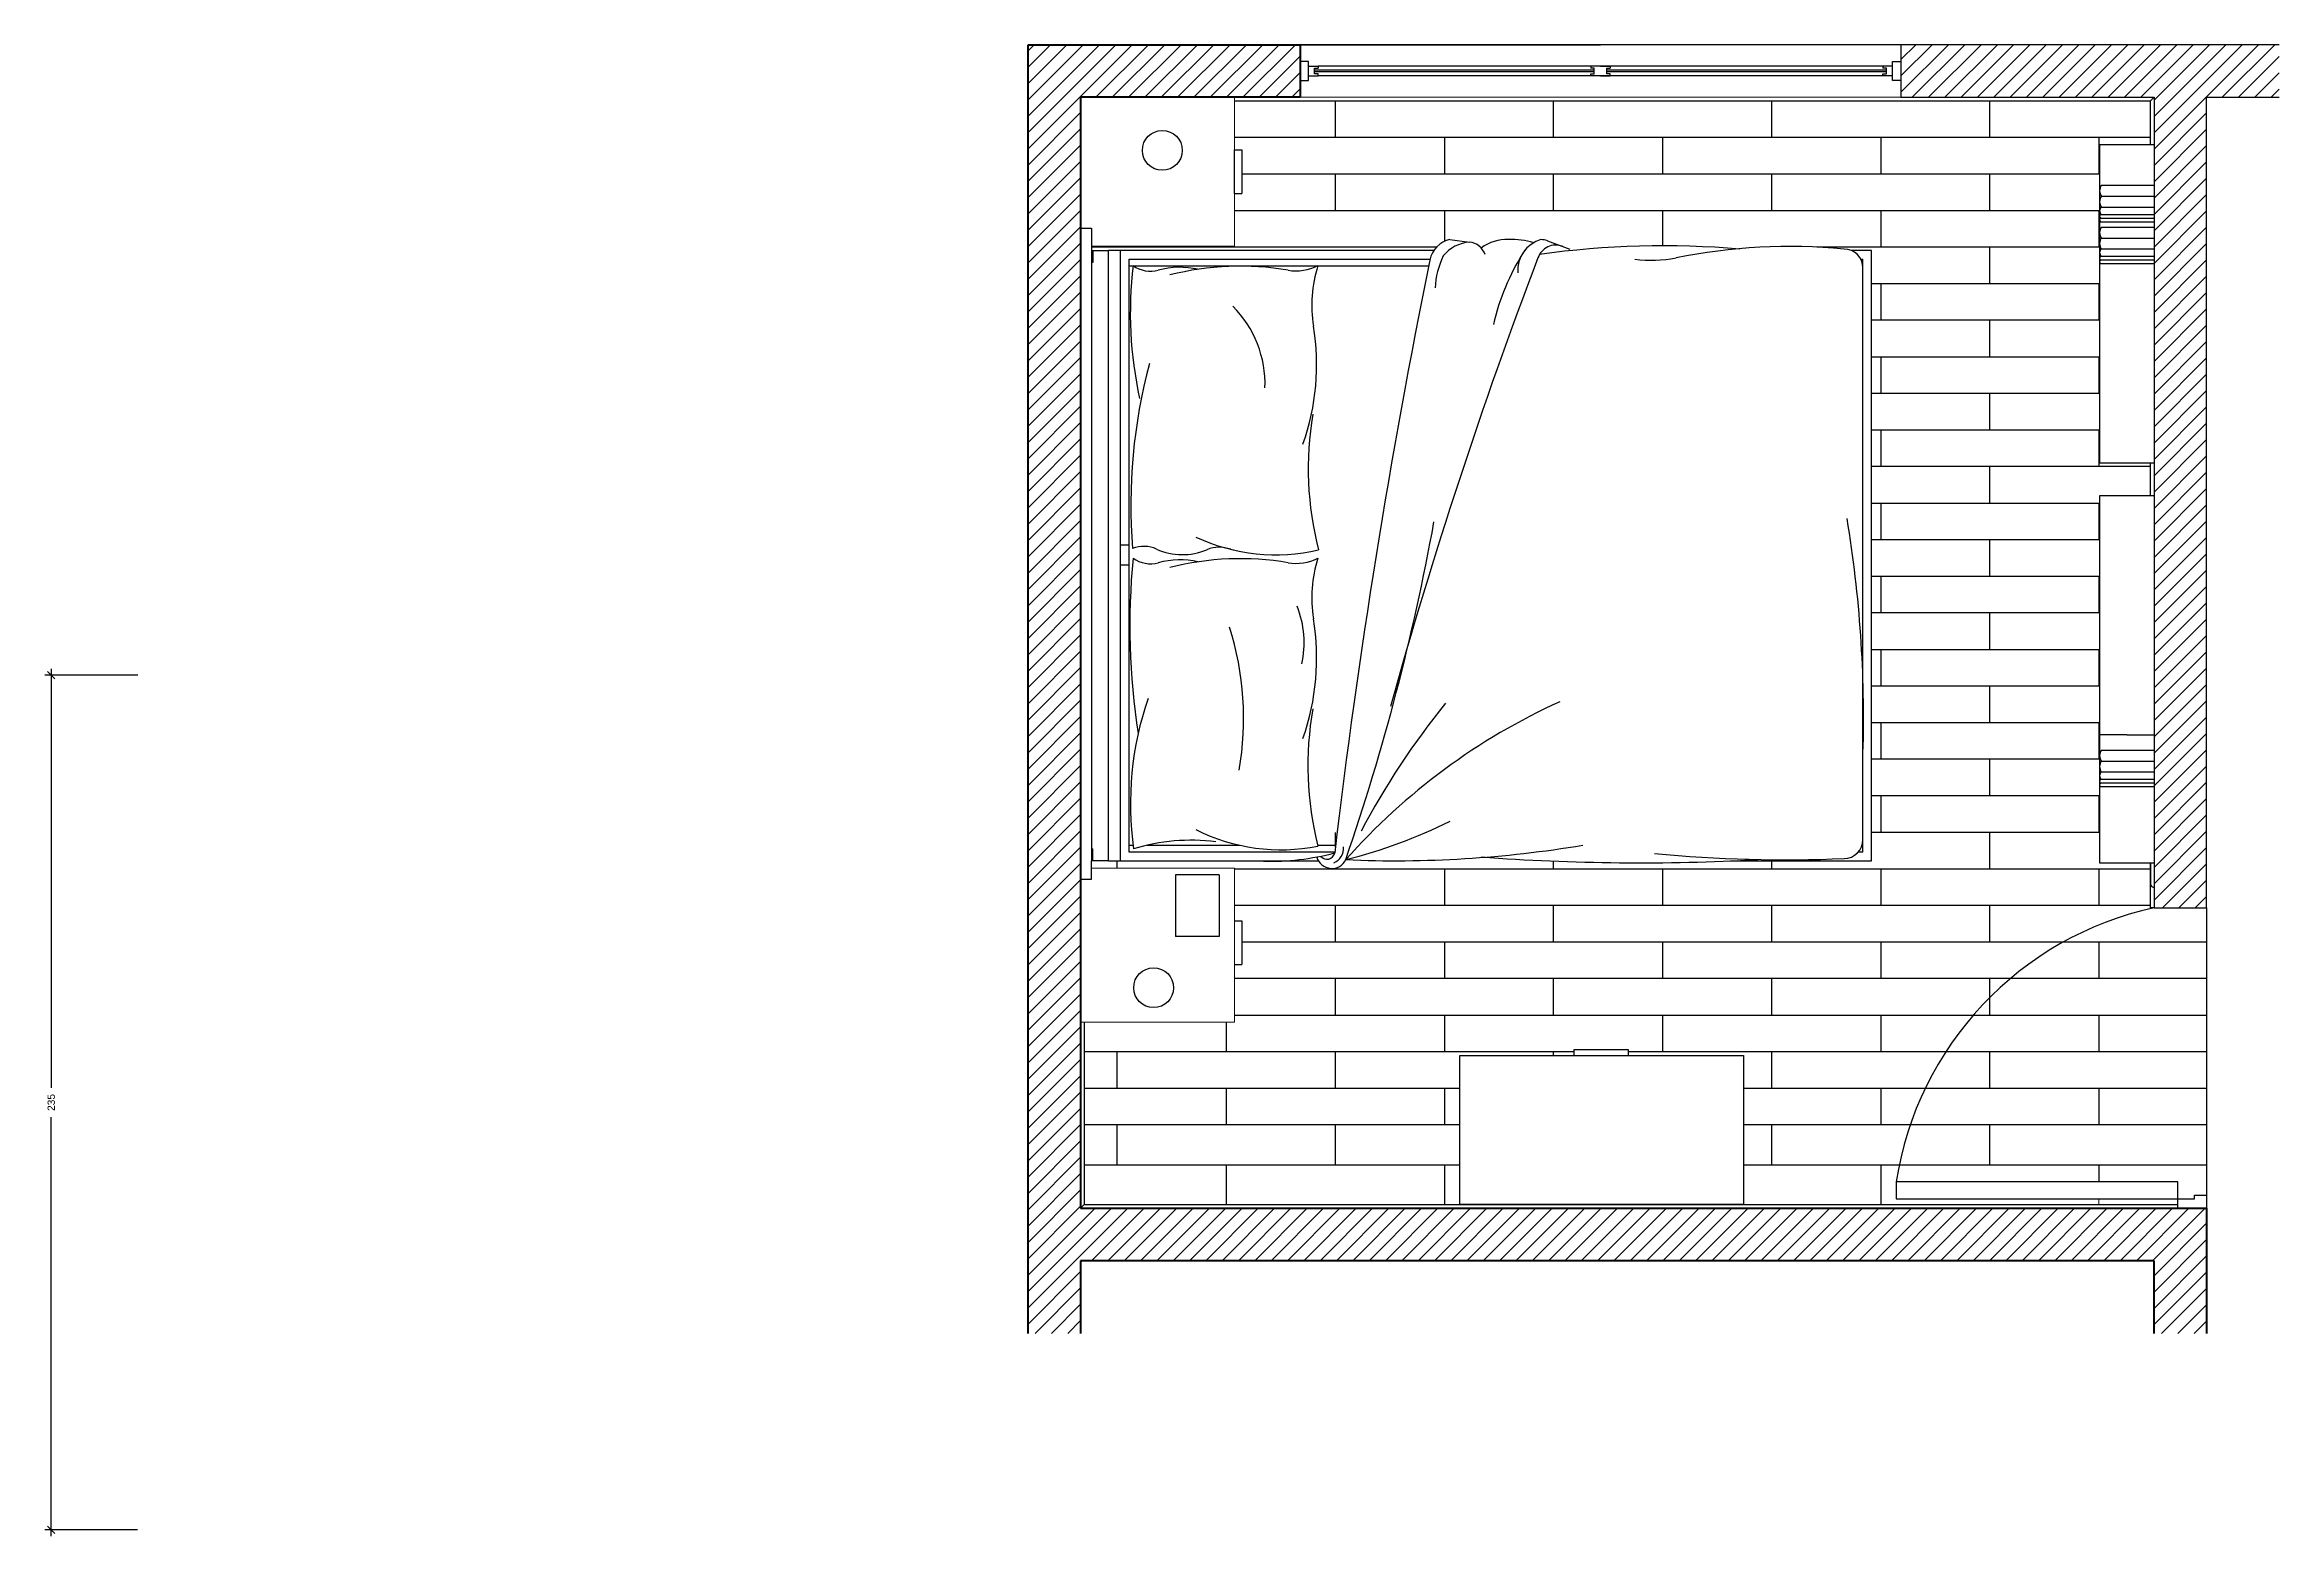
# Model space of a CAD drawing. Header units: millimetres. Extents: x 2770 to 4932, y 1592 to 2546.
# Drawn here: x 3391 to 4005, y 1757 to 2168 of the extents above; entities that cross this region are included whole.
import ezdxf

# ---------------------------------------------------------------- set-up
doc = ezdxf.new("R2010")
doc.units = ezdxf.units.MM
for name, color, linetype, lineweight in [('A-FLOR-PATT', 8, 'Continuous', 18), ('A-FURN', 8, 'Continuous', 18), ('AA - pareti sezionate', 7, 'Continuous', 50), ('AA - struttura finestre', 6, 'Continuous', 25), ('AA- arredo', 8, 'Continuous', 18), ('ARREDO SOTTILE', 4, 'Continuous', 25), ('ARREDO STRUTTURE', 3, 'Continuous', 25), ('elementi non sezionati', 8, 'Continuous', 18), ('MURI', 7, 'Continuous', 25), ('PARQUET', 8, 'Continuous', 25), ('PORTE E FINESTRE', 6, 'Continuous', 25), ('PRESE', 2, 'Continuous', 25), ('QUOTE', 1, 'Continuous', 25)]:
    doc.layers.add(name, color=color, linetype=linetype, lineweight=lineweight)
doc.styles.add('ARIAL', font='Arial.ttf')
doc.dimstyles.new('TICK_36', dxfattribs={"dimtxt": 2, "dimasz": 2, "dimexe": 1.8, "dimexo": 1.2, "dimgap": 1.8, "dimtad": 0, "dimdec": 0, "dimzin": 0, "dimdsep": 46, "dimtxsty": 'ARIAL', "dimblk": 'OBLIQUE', "dimcen": 1.8, "dimdle": 1.8, "dimclrd": 256, "dimclre": 253, "dimclrt": 256, "dimadec": 0, "dimazin": 0, "dimtfac": 1, "dimtdec": 0, "dimtmove": 1, "dimatfit": 3, "dimldrblk": 'OPEN90', "dimfxl": 1, "dimtfill": 1, "dimtolj": 1, "dimtzin": 0, "dimarcsym": 0})

# ---------------------------------------------------------------- blocks, each defined once
blk = doc.blocks.new('_Oblique')
at = {"color": 0, "linetype": 'ByBlock', "lineweight": -2}
blk.add_line((-0.5, -0.5), (0.5, 0.5), dxfattribs=at)
blk = doc.blocks.new('*D11')
at = {"layer": 'AA - struttura finestre', "color": 253, "lineweight": -2, "transparency": 16777216}
for p, q in [((3416.26, 1994.11), (3390.61, 1994.11)), ((3416.15, 1759.09), (3390.61, 1759.09))]:
    blk.add_line(p, q, dxfattribs=at)
at = {"layer": 'AA - struttura finestre', "lineweight": -2, "transparency": 16777216}
for p, q in [((3392.41, 1995.91), (3392.41, 1880.64)), ((3392.41, 1757.29), (3392.41, 1872.56))]:
    blk.add_line(p, q, dxfattribs=at)
at = {"layer": 'AA - struttura finestre', "lineweight": -2, "transparency": 16777216, "xscale": 2, "yscale": 2, "zscale": 2}
for p, rotation in [((3392.41, 1994.11), 90), ((3392.41, 1759.09), 270)]:
    blk.add_blockref('_Oblique', p, dxfattribs=dict(at, rotation=rotation))
at = {"layer": 'AA - struttura finestre', "transparency": 16777216, "insert": (3392.41, 1876.6), "char_height": 2, "attachment_point": 5, "rotation": 90, "style": 'ARIAL', "bg_fill": 3, "box_fill_scale": 1.1, "bg_fill_color": 256, "bg_fill_true_color": 13158600, "bg_fill_transparency": 0}
blk.add_mtext('\\A1;235', dxfattribs=at)
blk = doc.blocks.new('_Open90')
at = {"color": 0, "linetype": 'ByBlock', "lineweight": -2}
for p, q in [((0, 0), (-1, 0)), ((-0.5, 0.5), (0, 0)), ((0, 0), (-0.5, -0.5))]:
    blk.add_line(p, q, dxfattribs=at)

msp = doc.modelspace()

# ---------------------------------------------------------------- linework, layer by layer
at = {"layer": 'A-FLOR-PATT'}
for p, q in [((3715.5982, 2112.0782), (3715.5982, 2111.8419)), ((3745.5982, 1940.7784), (3745.5982, 1941.093)), ((3955.5982, 1850.1105), (3955.5982, 1848.5332))]:
    msp.add_line(p, q, dxfattribs=at)
at = {"layer": 'A-FURN', "ltscale": 0.8}
msp.add_line((3735.936, 2153.0782), (3901.0973, 2153.0782), dxfattribs=at)
at = {"layer": 'A-FURN'}
msp.add_line((3735.936, 2153.0782), (3818.5167, 2153.0782), dxfattribs=at)
at = {"layer": 'AA - pareti sezionate'}
for p, q in [((3661.0831, 1833.0798), (3661.0831, 2167.5298)), ((3661.0831, 2167.5298), (3735.936, 2167.5298)), ((3735.936, 2167.5298), (3735.936, 2153.0782)), ((3675.5347, 2153.0782), (3675.5347, 1847.5298)), ((3735.936, 2153.0782), (3675.5347, 2153.0782)), ((3675.5347, 1847.5298), (3985.2078, 1847.5298)), ((3985.2078, 1847.5298), (3985.2078, 1833.0798)), ((3661.0831, 1813.0798), (3661.0831, 1833.0798)), ((3970.7578, 1833.0798), (3675.5347, 1833.0798)), ((3675.5347, 1833.0798), (3675.5347, 1813.0798)), ((3970.7578, 1813.0798), (3970.7578, 1833.0798)), ((3985.2078, 1833.0798), (3985.2078, 1813.0798))]:
    msp.add_line(p, q, dxfattribs=at)
at = {"layer": 'AA- arredo'}
for p, q in [((3675.5347, 2112.0782), (3675.5347, 2153.0782)), ((3675.5347, 2153.0782), (3717.8573, 2153.0782)), ((3717.8573, 2153.0782), (3717.8573, 2152.0782)), ((3675.5347, 1898.7096), (3675.5347, 1898.7096)), ((3676.5347, 1848.5298), (3675.5347, 1847.5298))]:
    msp.add_line(p, q, dxfattribs=at)
at = {"layer": 'ARREDO SOTTILE'}
for p, q in [((3818.5167, 2161.6588), (3740.8546, 2161.6588)), ((3818.5167, 2158.9492), (3740.8546, 2158.9492)), ((3896.1787, 2161.6588), (3818.5167, 2161.6588)), ((3896.1787, 2158.9492), (3818.5167, 2158.9492)), ((3956.2974, 2128.8527), (3970.7605, 2128.8527)), ((3956.0073, 2120.8527), (3970.7605, 2120.8527)), ((3956.2974, 2125.8527), (3970.7605, 2125.8527)), ((3956.2974, 2122.8527), (3970.7605, 2122.8527)), ((3675.5347, 2112.0782), (3675.5347, 2117.0782)), ((3675.5347, 2117.0782), (3678.5347, 2117.0782)), ((3678.5347, 2117.0782), (3678.5347, 2112.0782)), ((3956.0073, 2119.8527), (3970.7605, 2119.8527)), ((3956.0073, 2118.8527), (3970.7605, 2118.8527)), ((3956.2974, 2117.3527), (3970.7605, 2117.3527)), ((3956.2974, 2114.3527), (3970.7605, 2114.3527)), ((3675.5347, 1943.0587), (3675.5347, 2112.0782)), ((3678.5347, 2112.0782), (3678.5347, 1943.0587)), ((3777.115, 2113.9488), (3782.526, 2113.2422)), ((3803.9333, 2113.5998), (3810.1181, 2111.3186)), ((3956.0073, 2109.3527), (3970.7605, 2109.3527)), ((3956.0073, 2108.3527), (3970.7605, 2108.3527)), ((3956.2974, 2111.3527), (3970.7605, 2111.3527)), ((3956.0073, 2107.3527), (3970.7605, 2107.3527)), ((3956.2974, 1973.5014), (3970.7605, 1973.5014)), ((3956.2974, 1970.5014), (3970.7605, 1970.5014)), ((3956.2974, 1967.5014), (3970.7605, 1967.5014)), ((3956.0073, 1965.5014), (3970.7605, 1965.5014)), ((3956.0073, 1964.5014), (3970.7605, 1964.5014)), ((3956.0073, 1963.5014), (3970.7605, 1963.5014)), ((3745.5982, 1946.859), (3745.5982, 1950.8965)), ((3675.5347, 1943.0587), (3675.5347, 1938.0587)), ((3678.5347, 1938.0587), (3678.5347, 1943.0587)), ((3740.7202, 1947.351), (3745.6567, 1947.351)), ((3675.5347, 1938.0587), (3678.5347, 1938.0587)), ((3713.6543, 1939.1755), (3701.6543, 1939.1755)), ((3701.6543, 1939.1755), (3701.6543, 1922.2097)), ((3713.6543, 1939.1755), (3713.6543, 1922.2097)), ((3713.6543, 1922.2097), (3701.6543, 1922.2097))]:
    msp.add_line(p, q, dxfattribs=at)
for centre in [(3697.9962, 2138.4585), (3695.6034, 1908.1607)]:
    msp.add_circle(centre, 5.4772, dxfattribs=at)
for centre, radius, start, end in [((3958.1979, 2127.3527), 2.4211, 141.7162649, 218.2837351), ((3956.4202, 2120.3527), 0.6485, 129.5527426, 230.4472574), ((3956.9902, 2121.8527), 1.2165, 124.713959, 235.286041), ((3958.1852, 2124.3527), 2.4112, 141.5303736, 218.4696264), ((3956.4202, 2119.3527), 0.6485, 129.5527426, 230.4472574), ((3958.1852, 2112.8527), 2.4112, 141.5303736, 218.4696264), ((3958.1979, 2115.8527), 2.4211, 141.7162649, 218.2837351), ((5706.0576, 1713.9341), 1974.248, 168.4770315, 173.2720085), ((5134.6464, 1602.0923), 1426.4181, 159.1868332, 164.4079909), ((3778.7399, 2106.8443), 7.288, 102.8826904, 168.3868603), ((3797.3916, 2099.111), 24.4371, 155.0338558, 176.4640049), ((3783.3873, 2102.7312), 10.5463, 94.6848984, 140.5984053), ((3781.8556, 2108.0375), 5.2477, 20.2051838, 82.6612568), ((3792.582, 2102.718), 11.2232, 86.6016899, 127.7301964), ((3853.0702, 2075.6049), 65.7507, 148.0112298, 166.8651265), ((3793.9794, 2091.2453), 22.6879, 74.2383968, 91.8494117), ((3804.5538, 2105.4202), 8.8395, 105.9019763, 183.8397586), ((3801.28, 2108.0752), 4.6247, 140.1214562, 149.2976024), ((3806.2228, 2107.2068), 5.2057, 69.7541012, 160.6724164), ((3835.9033, 1862.8887), 249.3133, 85.1752823, 97.8764669), ((3802.1318, 2108.7157), 5.2057, 69.7541012, 90), ((3832.4614, 2142.9424), 34.7164, 262.4746659, 281.3425349), ((3870.6207, 1952.709), 159.3064, 84.6389629, 101.3425349), ((3885.5049, 2106.1129), 5.2057, 360, 90), ((3956.4202, 2108.8527), 0.6485, 129.5527426, 230.4472574), ((3956.4202, 2107.8527), 0.6485, 129.5527426, 230.4472574), ((3956.9902, 2110.3527), 1.2165, 124.713959, 235.286041), ((3798.4205, 2093.7131), 109.2249, 173.1413639, 192.4247502), ((3694.7443, 2113.4103), 8.185, 234.3787648, 285.1987658), ((3702.8263, 2083.6613), 22.6422, 77.3119579, 105.1987658), ((3719.4566, 2027.9806), 78.6388, 80.3711225, 104.2599508), ((3734.8113, 2118.4856), 13.1595, 260.3711225, 296.9649371), ((3774.8258, 2095.93), 35.7273, 162.3597601, 189.39259), ((3696.0651, 2074.2548), 30.1764, 357.8294753, 45.0098308), ((3675.5494, 2079.5081), 64.8982, 340.3559327, 9.39259), ((3838.1688, 2041.0876), 148.8352, 164.8924754, 184.6819709), ((3826.8732, 2050.9557), 88.757, 170.3265759, 194.5973118), ((3152.2754, 2148.7086), 630.5493, 340.9968676, 349.7279623), ((3558.7008, 1982.4603), 332.1548, 358.3066005, 9.4831521), ((3692.9512, 2021.1013), 8.4361, 65.7877323, 111.7123786), ((3703.5151, 2044.5936), 17.3221, 245.7877323, 292.8808293), ((3729.231, 2079.5387), 52.2892, 245.1179531, 282.986189), ((3713.671, 2020.5289), 8.7979, 69.0160856, 112.8808293), ((3878.5621, 2007.5092), 189.5189, 174.3094608, 188.9413513), ((3694.7443, 2032.9545), 8.185, 234.3787648, 285.1987658), ((3702.8263, 2003.2055), 22.6422, 77.3119579, 105.1987658), ((3719.4566, 1947.5248), 78.6388, 80.3711225, 104.2599508), ((3734.8113, 2038.0298), 13.1595, 260.3711225, 296.9649371), ((3774.8258, 2015.4742), 35.7273, 162.3597601, 189.39259), ((3710.7114, 2003.0626), 26.3111, 347.1480319, 22.3825063), ((3635.4606, 1982.1501), 84.8837, 350.4320326, 17.2701993), ((3673.5301, 1998.887), 66.9175, 340.6572032, 9.2500666), ((3778.2776, 1958.7727), 89.0439, 161.0292396, 188.0146302), ((3879.7102, 1827.078), 175.3707, 114.3832693, 138.4532497), ((3946.4037, 1848.5338), 219.2716, 141.0375928, 152.0856299), ((3829.1217, 1969.3094), 91.0879, 170.1438264, 194.1008516), ((3958.1979, 1972.0014), 2.4211, 141.7162649, 218.2837351), ((3956.9902, 1966.5014), 1.2165, 124.713959, 235.286041), ((3958.1852, 1969.0014), 2.4112, 141.5303736, 218.4696264), ((3956.4202, 1965.0014), 0.6485, 129.5527426, 230.4472574), ((3956.4202, 1964.0014), 0.6485, 129.5527426, 230.4472574), ((3705.7429, 1895.8318), 52.8909, 82.4610812, 107.1990747), ((3730.5898, 1998.1572), 52.0465, 243.3318705, 281.2891231), ((3712.9843, 2083.6977), 144.7239, 284.1893852, 296.3095844), ((3885.5049, 1948.9011), 5.2057, 270, 360), ((3727.3257, 2015.0274), 72.1019, 268.7802438, 284.5218333), ((3744.589, 1945.2825), 4.3093, 196.3004786, 333.9381806), ((3743.2767, 1945.6765), 2.175, 219.3957755, 348.1255956), ((3743.555, 1946.5347), 4.3067, 292.6051909, 4.4988817), ((3762.1041, 2255.1467), 312.0559, 267.4940717, 279.5094069), ((3829.1932, 2522.6278), 580.1106, 265.6972024, 273.2229785), ((3869.4995, 2321.3975), 378.041, 264.5126541, 272.4265022)]:
    msp.add_arc(centre, radius, start, end, dxfattribs=at)
at = {"layer": 'ARREDO STRUTTURE'}
for p, q in [((3816.7963, 2160.5621), (3739.8921, 2160.5621)), ((3816.7963, 2160.0459), (3739.8921, 2160.0459)), ((3897.1412, 2160.5621), (3820.237, 2160.5621)), ((3897.1412, 2160.0459), (3820.237, 2160.0459)), ((3970.7605, 2139.9778), (3955.7605, 2139.9778)), ((3955.7605, 2139.9778), (3955.7605, 2052.5565)), ((3955.7605, 2139.9778), (3955.7605, 2130.3527)), ((3717.8573, 2126.5782), (3717.8573, 2138.5782)), ((3717.8573, 2138.5782), (3719.8271, 2138.5782)), ((3719.8271, 2138.5782), (3719.8271, 2126.5782)), ((3717.8573, 2126.5782), (3719.8271, 2126.5782)), ((3773.4354, 2111.8419), (3678.5347, 2111.8419)), ((3678.5347, 2110.9356), (3683.1654, 2110.9356)), ((3678.8731, 2110.9356), (3678.8731, 2107.5971)), ((3683.1654, 1943.0587), (3683.1654, 2110.9356)), ((3685.0731, 2110.9356), (3683.1654, 2110.9356)), ((3772.7087, 2110.9356), (3685.0731, 2110.9356)), ((3686.5039, 1943.0587), (3686.5039, 2110.9356)), ((3688.8885, 2108.551), (3771.6546, 2108.551)), ((3688.8885, 1945.4433), (3688.8885, 2108.551)), ((3893.0116, 2110.9356), (3887.4647, 2110.9356)), ((3890.1044, 2108.551), (3890.627, 2108.551)), ((3890.627, 1945.4433), (3890.627, 2108.551)), ((3893.0116, 1943.0587), (3893.0116, 2110.9356)), ((3689.9636, 2106.6433), (3688.8885, 2106.6433)), ((3771.2618, 2106.6433), (3690.1397, 2106.6433)), ((3955.7605, 2052.5565), (3970.7605, 2052.5565)), ((3970.7605, 2043.4074), (3955.7605, 2043.4074)), ((3955.7605, 2043.4074), (3955.7605, 1942.5565)), ((3688.8889, 2029.8395), (3686.5039, 2029.8395)), ((3688.8885, 2024.4217), (3686.5039, 2024.4217)), ((3963.2605, 1977.7457), (3955.7605, 1977.7457)), ((3963.2605, 1977.7457), (3970.7605, 1977.7457)), ((3683.1654, 1943.0587), (3678.5347, 1943.0587)), ((3678.8731, 1943.0587), (3678.8731, 1946.3971)), ((3683.1654, 1943.0587), (3740.8979, 1943.0587)), ((3688.8885, 1947.351), (3689.9693, 1947.351)), ((3745.4305, 1945.4433), (3688.8885, 1945.4433)), ((3693.7752, 1947.351), (3719.2952, 1947.351)), ((3854.2525, 1943.0587), (3893.0116, 1943.0587)), ((3890.627, 1945.4433), (3889.3962, 1945.4433)), ((3955.7605, 1942.5565), (3970.7605, 1942.5565)), ((3717.8573, 1926.5322), (3719.8271, 1926.5322)), ((3719.8271, 1926.5322), (3719.8271, 1914.5322)), ((3717.8573, 1914.5322), (3719.8271, 1914.5322)), ((3779.8629, 1848.5317), (3779.8629, 1889.5317)), ((3779.8629, 1889.5317), (3857.8629, 1889.5317)), ((3826.172, 1891.0928), (3811.172, 1891.0928)), ((3811.172, 1891.0928), (3811.172, 1889.5317)), ((3826.172, 1889.5317), (3826.172, 1891.0928)), ((3857.8629, 1889.5317), (3857.8629, 1848.5317)), ((3857.8629, 1848.5317), (3779.8629, 1848.5317))]:
    msp.add_line(p, q, dxfattribs=at)
at = {"layer": 'ARREDO STRUTTURE', "lineweight": 13}
for p, q in [((3717.8573, 2153.0782), (3717.8573, 2112.0782)), ((3717.8573, 2112.0782), (3678.5347, 2112.0782)), ((3675.5347, 1898.7096), (3675.5347, 1938.0587)), ((3678.5347, 1941.0322), (3717.8573, 1941.0322)), ((3717.8573, 1941.0322), (3717.8573, 1898.7096)), ((3717.8573, 1898.7096), (3675.5347, 1898.7096))]:
    msp.add_line(p, q, dxfattribs=at)
at = {"layer": 'elementi non sezionati'}
for p, q in [((3675.5347, 2107.5971), (3675.5347, 2110.9356)), ((3678.8731, 2107.5971), (3678.5347, 2107.5971)), ((3678.8731, 1946.3971), (3678.5347, 1946.3971)), ((3890.4744, 1947.351), (3890.627, 1947.351))]:
    msp.add_line(p, q, dxfattribs=at)
msp.add_arc((3802.1318, 2108.7157), 5.2057, 69.7541012, 90, dxfattribs=at)
at = {"layer": 'MURI', "linetype": 'Continuous', "ltscale": 0.4}
for p, q in [((3661.0831, 2165.8704), (3662.7424, 2167.5298)), ((3661.0831, 2161.3803), (3667.2326, 2167.5298)), ((3661.0831, 2156.8902), (3671.7227, 2167.5298)), ((3661.0831, 2152.4001), (3676.2128, 2167.5298)), ((3661.0831, 2147.9099), (3680.703, 2167.5298)), ((3661.0831, 2143.4198), (3685.1931, 2167.5298)), ((3661.0831, 2138.9297), (3689.6832, 2167.5298)), ((3679.7217, 2153.0782), (3694.1733, 2167.5298)), ((3684.2119, 2153.0782), (3698.6635, 2167.5298)), ((3688.702, 2153.0782), (3703.1536, 2167.5298)), ((3693.1921, 2153.0782), (3707.6437, 2167.5298)), ((3697.6822, 2153.0782), (3712.1339, 2167.5298)), ((3702.1724, 2153.0782), (3716.624, 2167.5298)), ((3706.6625, 2153.0782), (3721.1141, 2167.5298)), ((3711.1526, 2153.0782), (3725.6042, 2167.5298)), ((3715.6428, 2153.0782), (3730.0944, 2167.5298)), ((3720.1329, 2153.0782), (3734.5845, 2167.5298)), ((3724.623, 2153.0782), (3735.936, 2164.3912)), ((3901.0973, 2163.4177), (3905.2094, 2167.5298)), ((3901.0973, 2158.9276), (3909.6995, 2167.5298)), ((3901.0973, 2154.4375), (3914.1896, 2167.5298)), ((3904.2281, 2153.0782), (3918.6797, 2167.5298)), ((3908.7183, 2153.0782), (3923.1699, 2167.5298)), ((3913.2084, 2153.0782), (3927.66, 2167.5298)), ((3917.6985, 2153.0782), (3932.1501, 2167.5298)), ((3922.1886, 2153.0782), (3936.6403, 2167.5298)), ((3926.6788, 2153.0782), (3941.1304, 2167.5298)), ((3931.1689, 2153.0782), (3945.6205, 2167.5298)), ((3935.659, 2153.0782), (3950.1106, 2167.5298)), ((3940.1492, 2153.0782), (3954.6008, 2167.5298)), ((3944.6393, 2153.0782), (3959.0909, 2167.5298)), ((3949.1294, 2153.0782), (3963.581, 2167.5298)), ((3953.6195, 2153.0782), (3968.0712, 2167.5298)), ((3958.1097, 2153.0782), (3972.5613, 2167.5298)), ((3962.5998, 2153.0782), (3977.0514, 2167.5298)), ((3967.0899, 2153.0782), (3981.5415, 2167.5298)), ((3970.7605, 2152.2586), (3986.0317, 2167.5298)), ((3970.7605, 2147.7685), (3990.5218, 2167.5298)), ((3970.7605, 2143.2784), (3995.0119, 2167.5298)), ((3970.7605, 2138.7883), (3999.5021, 2167.5298)), ((3989.5406, 2153.0782), (4003.9922, 2167.5298)), ((3994.0307, 2153.0782), (4005.2121, 2164.2596)), ((3729.1131, 2153.0782), (3735.936, 2159.9011)), ((3998.5208, 2153.0782), (4005.2121, 2159.7695)), ((3733.6033, 2153.0782), (3735.936, 2155.4109)), ((4003.011, 2153.0782), (4005.2121, 2155.2794)), ((3661.0831, 2134.4395), (3675.5347, 2148.8911)), ((3970.7605, 2134.2981), (3985.2121, 2148.7497)), ((3661.0831, 2129.9494), (3675.5347, 2144.401)), ((3661.0831, 2125.4593), (3675.5347, 2139.9109)), ((3970.7605, 2129.808), (3985.2121, 2144.2596)), ((3970.7605, 2125.3179), (3985.2121, 2139.7695)), ((3661.0831, 2120.9692), (3675.5347, 2135.4207)), ((3970.7605, 2120.8277), (3985.2121, 2135.2794)), ((3661.0831, 2116.479), (3675.5347, 2130.9306)), ((3970.7605, 2116.3376), (3985.2121, 2130.7892)), ((3661.0831, 2111.9889), (3675.5347, 2126.4405)), ((3661.0831, 2107.4988), (3675.5347, 2121.9504)), ((3970.7605, 2111.8475), (3985.2121, 2126.2991)), ((3970.7605, 2107.3574), (3985.2121, 2121.809)), ((3661.0831, 2103.0086), (3675.5347, 2117.4602)), ((3970.7605, 2102.8672), (3985.2121, 2117.3188)), ((3661.0831, 2098.5185), (3675.5347, 2112.9701)), ((3661.0831, 2094.0284), (3675.5347, 2108.48)), ((3970.7605, 2098.3771), (3985.2121, 2112.8287)), ((3970.7605, 2093.887), (3985.2121, 2108.3386)), ((3661.0831, 2089.5383), (3675.5347, 2103.9898)), ((3970.7605, 2089.3968), (3985.2121, 2103.8485)), ((3661.0831, 2085.0481), (3675.5347, 2099.4997)), ((3970.7605, 2084.9067), (3985.2121, 2099.3583)), ((3661.0831, 2080.558), (3675.5347, 2095.0096)), ((3661.0831, 2076.0679), (3675.5347, 2090.5195)), ((3970.7605, 2080.4166), (3985.2121, 2094.8682)), ((3970.7605, 2075.9265), (3985.2121, 2090.3781)), ((3661.0831, 2071.5777), (3675.5347, 2086.0293)), ((3970.7605, 2071.4363), (3985.2121, 2085.8879)), ((3661.0831, 2067.0876), (3675.5347, 2081.5392)), ((3970.7605, 2066.9462), (3985.2121, 2081.3978)), ((3661.0831, 2062.5975), (3675.5347, 2077.0491)), ((3661.0831, 2058.1074), (3675.5347, 2072.5589)), ((3970.7605, 2062.4561), (3985.2121, 2076.9077)), ((3970.7605, 2057.9659), (3985.2121, 2072.4176)), ((3661.0831, 2053.6172), (3675.5347, 2068.0688)), ((3970.7605, 2053.4758), (3985.2121, 2067.9274)), ((3661.0831, 2049.1271), (3675.5347, 2063.5787)), ((3661.0831, 2044.637), (3675.5347, 2059.0886)), ((3970.7605, 2048.9857), (3985.2121, 2063.4373)), ((3970.7605, 2044.4956), (3985.2121, 2058.9472)), ((3661.0831, 2040.1469), (3675.5347, 2054.5984)), ((3970.7605, 2040.0054), (3985.2121, 2054.457)), ((3661.0831, 2035.6567), (3675.5347, 2050.1083)), ((3970.7605, 2035.5153), (3985.2121, 2049.9669)), ((3661.0831, 2031.1666), (3675.5347, 2045.6182)), ((3661.0831, 2026.6765), (3675.5347, 2041.1281)), ((3970.7605, 2031.0252), (3985.2121, 2045.4768)), ((3970.7605, 2026.535), (3985.2121, 2040.9867)), ((3661.0831, 2022.1863), (3675.5347, 2036.6379)), ((3970.7605, 2022.0449), (3985.2121, 2036.4965)), ((3661.0831, 2017.6962), (3675.5347, 2032.1478)), ((3970.7605, 2017.5548), (3985.2121, 2032.0064)), ((3661.0831, 2013.2061), (3675.5347, 2027.6577)), ((3661.0831, 2008.716), (3675.5347, 2023.1675)), ((3970.7605, 2013.0647), (3985.2121, 2027.5163)), ((3970.7605, 2008.5745), (3985.2121, 2023.0262)), ((3661.0831, 2004.2258), (3675.5347, 2018.6774)), ((3970.7605, 2004.0844), (3985.2121, 2018.536)), ((3661.0831, 1999.7357), (3675.5347, 2014.1873)), ((3970.7605, 1999.5943), (3985.2121, 2014.0459)), ((3661.0831, 1995.2456), (3675.5347, 2009.6972)), ((3661.0831, 1990.7554), (3675.5347, 2005.207)), ((3970.7605, 1995.1042), (3985.2121, 2009.5558)), ((3970.7605, 1990.614), (3985.2121, 2005.0656)), ((3661.0831, 1986.2653), (3675.5347, 2000.7169)), ((3970.7605, 1986.1239), (3985.2121, 2000.5755)), ((3661.0831, 1981.7752), (3675.5347, 1996.2268)), ((3661.0831, 1977.2851), (3675.5347, 1991.7366)), ((3970.7605, 1981.6338), (3985.2121, 1996.0854)), ((3970.7605, 1977.1436), (3985.2121, 1991.5953)), ((3661.0831, 1972.7949), (3675.5347, 1987.2465)), ((3970.7605, 1972.6535), (3985.2121, 1987.1051)), ((3661.0831, 1968.3048), (3675.5347, 1982.7564)), ((3970.7605, 1968.1634), (3985.2121, 1982.615)), ((3661.0831, 1963.8147), (3675.5347, 1978.2663)), ((3661.0831, 1959.3245), (3675.5347, 1973.7761)), ((3970.7605, 1963.6733), (3985.2121, 1978.1249)), ((3970.7605, 1959.1831), (3985.2121, 1973.6347)), ((3661.0831, 1954.8344), (3675.5347, 1969.286)), ((3970.7605, 1954.693), (3985.2121, 1969.1446)), ((3661.0831, 1950.3443), (3675.5347, 1964.7959)), ((3970.7605, 1950.2029), (3985.2121, 1964.6545)), ((3661.0831, 1945.8542), (3675.5347, 1960.3058)), ((3661.0831, 1941.364), (3675.5347, 1955.8156)), ((3970.7605, 1945.7127), (3985.2121, 1960.1644)), ((3970.7605, 1941.2226), (3985.2121, 1955.6742)), ((3661.0831, 1936.8739), (3675.5347, 1951.3255)), ((3970.7605, 1936.7325), (3985.2121, 1951.1841)), ((3661.0831, 1932.3838), (3675.5347, 1946.8354)), ((3661.0831, 1927.8936), (3675.5347, 1942.3452)), ((3970.7605, 1932.2424), (3985.2121, 1946.694)), ((3973.1187, 1930.1105), (3985.2121, 1942.2038)), ((3661.0831, 1923.4035), (3675.5347, 1937.8551)), ((3977.6088, 1930.1105), (3985.2121, 1937.7137)), ((3661.0831, 1918.9134), (3675.5347, 1933.365)), ((3982.099, 1930.1105), (3985.2121, 1933.2236)), ((3661.0831, 1914.4233), (3675.5347, 1928.8749)), ((3661.0831, 1909.9331), (3675.5347, 1924.3847)), ((3661.0831, 1905.443), (3675.5347, 1919.8946)), ((3661.0831, 1900.9529), (3675.5347, 1915.4045)), ((3661.0831, 1896.4628), (3675.5347, 1910.9143)), ((3661.0831, 1891.9726), (3675.5347, 1906.4242)), ((3661.0831, 1887.4825), (3675.5347, 1901.9341)), ((3661.0831, 1882.9924), (3675.5347, 1897.444)), ((3661.0831, 1878.5022), (3675.5347, 1892.9538)), ((3661.0831, 1874.0121), (3675.5347, 1888.4637)), ((3661.0831, 1869.522), (3675.5347, 1883.9736)), ((3661.0831, 1865.0319), (3675.5347, 1879.4834)), ((3661.0831, 1860.5417), (3675.5347, 1874.9933)), ((3661.0831, 1856.0516), (3675.5347, 1870.5032)), ((3661.0831, 1851.5615), (3675.5347, 1866.0131)), ((3661.0831, 1847.0713), (3675.5347, 1861.5229)), ((3661.0831, 1842.5812), (3675.5347, 1857.0328)), ((3661.0831, 1838.0911), (3675.5347, 1852.5427)), ((3661.0831, 1833.601), (3675.5347, 1848.0526)), ((3661.0831, 1829.1108), (3679.5021, 1847.5298)), ((3661.0831, 1824.6207), (3683.9922, 1847.5298)), ((3661.0831, 1820.1306), (3688.4823, 1847.5298)), ((3678.5224, 1833.0798), (3692.9724, 1847.5298)), ((3683.0126, 1833.0798), (3697.4626, 1847.5298)), ((3687.5027, 1833.0798), (3701.9527, 1847.5298)), ((3691.9928, 1833.0798), (3706.4428, 1847.5298)), ((3696.483, 1833.0798), (3710.933, 1847.5298)), ((3700.9731, 1833.0798), (3715.4231, 1847.5298)), ((3705.4632, 1833.0798), (3719.9132, 1847.5298)), ((3709.9533, 1833.0798), (3724.4033, 1847.5298)), ((3714.4435, 1833.0798), (3728.8935, 1847.5298)), ((3718.9336, 1833.0798), (3733.3836, 1847.5298)), ((3723.4237, 1833.0798), (3737.8737, 1847.5298)), ((3727.9138, 1833.0798), (3742.3638, 1847.5298)), ((3732.404, 1833.0798), (3746.854, 1847.5298)), ((3736.8941, 1833.0798), (3751.3441, 1847.5298)), ((3741.3842, 1833.0798), (3755.8342, 1847.5298)), ((3745.8744, 1833.0798), (3760.3244, 1847.5298)), ((3750.3645, 1833.0798), (3764.8145, 1847.5298)), ((3754.8546, 1833.0798), (3769.3046, 1847.5298)), ((3759.3447, 1833.0798), (3773.7947, 1847.5298)), ((3763.8349, 1833.0798), (3778.2849, 1847.5298)), ((3768.325, 1833.0798), (3782.775, 1847.5298)), ((3772.8151, 1833.0798), (3787.2651, 1847.5298)), ((3777.3053, 1833.0798), (3791.7553, 1847.5298)), ((3781.7954, 1833.0798), (3796.2454, 1847.5298)), ((3786.2855, 1833.0798), (3800.7355, 1847.5298)), ((3790.7756, 1833.0798), (3805.2256, 1847.5298)), ((3795.2658, 1833.0798), (3809.7158, 1847.5298)), ((3799.7559, 1833.0798), (3814.2059, 1847.5298)), ((3804.246, 1833.0798), (3818.696, 1847.5298)), ((3808.7362, 1833.0798), (3823.1862, 1847.5298)), ((3813.2263, 1833.0798), (3827.6763, 1847.5298)), ((3817.7164, 1833.0798), (3832.1664, 1847.5298)), ((3822.2065, 1833.0798), (3836.6565, 1847.5298)), ((3826.6967, 1833.0798), (3841.1467, 1847.5298)), ((3831.1868, 1833.0798), (3845.6368, 1847.5298)), ((3835.6769, 1833.0798), (3850.1269, 1847.5298)), ((3840.167, 1833.0798), (3854.617, 1847.5298)), ((3844.6572, 1833.0798), (3859.1072, 1847.5298)), ((3849.1473, 1833.0798), (3863.5973, 1847.5298)), ((3853.6374, 1833.0798), (3868.0874, 1847.5298)), ((3858.1276, 1833.0798), (3872.5776, 1847.5298)), ((3862.6177, 1833.0798), (3877.0677, 1847.5298)), ((3867.1078, 1833.0798), (3881.5578, 1847.5298)), ((3871.5979, 1833.0798), (3886.0479, 1847.5298)), ((3876.0881, 1833.0798), (3890.5381, 1847.5298)), ((3880.5782, 1833.0798), (3895.0282, 1847.5298)), ((3885.0683, 1833.0798), (3899.5183, 1847.5298)), ((3889.5585, 1833.0798), (3904.0085, 1847.5298)), ((3894.0486, 1833.0798), (3908.4986, 1847.5298)), ((3898.5387, 1833.0798), (3912.9887, 1847.5298)), ((3903.0288, 1833.0798), (3917.4788, 1847.5298)), ((3907.519, 1833.0798), (3921.969, 1847.5298)), ((3912.0091, 1833.0798), (3926.4591, 1847.5298)), ((3916.4992, 1833.0798), (3930.9492, 1847.5298)), ((3920.9894, 1833.0798), (3935.4394, 1847.5298)), ((3925.4795, 1833.0798), (3939.9295, 1847.5298)), ((3929.9696, 1833.0798), (3944.4196, 1847.5298)), ((3934.4597, 1833.0798), (3948.9097, 1847.5298)), ((3938.9499, 1833.0798), (3953.3999, 1847.5298)), ((3943.44, 1833.0798), (3957.89, 1847.5298)), ((3947.9301, 1833.0798), (3962.3801, 1847.5298)), ((3952.4202, 1833.0798), (3966.8702, 1847.5298)), ((3956.9104, 1833.0798), (3971.3604, 1847.5298)), ((3961.4005, 1833.0798), (3975.8505, 1847.5298)), ((3965.8906, 1833.0798), (3980.3406, 1847.5298)), ((3970.3808, 1833.0798), (3984.8308, 1847.5298)), ((3970.7578, 1828.9668), (3985.2078, 1843.4168)), ((3970.7578, 1824.4766), (3985.2078, 1838.9266)), ((3970.7578, 1819.9865), (3985.2078, 1834.4365)), ((3661.0831, 1815.6404), (3675.5347, 1830.092)), ((3663.0126, 1813.0798), (3675.5347, 1825.6019)), ((3970.7578, 1815.4964), (3985.2078, 1829.9464)), ((3972.8314, 1813.0798), (3985.2078, 1825.4562)), ((3667.5027, 1813.0798), (3675.5347, 1821.1118)), ((3977.3215, 1813.0798), (3985.2078, 1820.9661)), ((3671.9928, 1813.0798), (3675.5347, 1816.6217)), ((3981.8117, 1813.0798), (3985.2078, 1816.476))]:
    msp.add_line(p, q, dxfattribs=at)
at = {"layer": 'MURI'}
for p, q in [((3735.936, 2167.5298), (3818.5167, 2167.5298)), ((3985.2121, 2167.5298), (3901.0973, 2167.5298)), ((3901.0973, 2167.5298), (3901.0973, 2153.0782)), ((4005.2121, 2167.5298), (3985.2121, 2167.5298)), ((3901.0973, 2153.0782), (3970.7605, 2153.0782)), ((3970.7605, 2153.0782), (3970.7605, 1930.1105)), ((3985.2121, 1930.1105), (3985.2121, 2153.0782)), ((3985.2121, 2153.0782), (4005.2121, 2153.0782)), ((3970.7605, 1930.1105), (3985.2121, 1930.1105))]:
    msp.add_line(p, q, dxfattribs=at)
at = {"layer": 'MURI', "lineweight": 13}
for p, q in [((3735.936, 2167.5298), (3901.0973, 2167.5298)), ((3735.936, 2153.0782), (3901.0973, 2153.0782))]:
    msp.add_line(p, q, dxfattribs=at)
at = {"layer": 'MURI', "ltscale": 0.8}
msp.add_line((3901.0973, 2167.5298), (3735.936, 2167.5298), dxfattribs=at)
at = {"layer": 'PARQUET'}
for p, q in [((3745.5982, 2141.96), (3745.5982, 2152.0782)), ((3805.5982, 2141.96), (3805.5982, 2152.0782)), ((3865.5982, 2141.96), (3865.5982, 2152.0782)), ((3925.5982, 2141.96), (3925.5982, 2152.0782)), ((3969.7605, 2141.96), (3717.8573, 2141.96)), ((3775.5982, 2141.96), (3775.5982, 2131.96)), ((3835.5982, 2141.96), (3835.5982, 2131.96)), ((3895.5982, 2141.96), (3895.5982, 2131.96)), ((3955.5982, 2141.96), (3955.5982, 2131.96)), ((3955.7605, 2131.96), (3719.8271, 2131.96)), ((3745.5982, 2121.8419), (3745.5982, 2131.96)), ((3805.5982, 2121.8419), (3805.5982, 2131.96)), ((3865.5982, 2121.8419), (3865.5982, 2131.96)), ((3925.5982, 2121.8419), (3925.5982, 2131.96)), ((3955.7605, 2121.8419), (3717.8573, 2121.8419)), ((3775.5982, 2121.8419), (3775.5982, 2113.4203)), ((3835.5982, 2121.8419), (3835.5982, 2112.2018)), ((3895.5982, 2121.8419), (3895.5982, 2111.8419)), ((3955.5982, 2121.8419), (3955.5982, 2111.8419)), ((3955.7605, 2111.8419), (3878.0552, 2111.8419)), ((3925.5982, 2101.7237), (3925.5982, 2111.8419)), ((3955.7605, 2101.7237), (3893.0116, 2101.7237)), ((3895.5982, 2101.7237), (3895.5982, 2091.7237)), ((3955.5982, 2101.7237), (3955.5982, 2091.7237)), ((3955.7605, 2091.7237), (3893.0116, 2091.7237)), ((3955.7605, 2091.7237), (3893.0116, 2091.7237)), ((3925.5982, 2081.6055), (3925.5982, 2091.7237)), ((3955.7605, 2081.6055), (3893.0116, 2081.6055)), ((3895.5982, 2081.6055), (3895.5982, 2071.6055)), ((3955.5982, 2081.6055), (3955.5982, 2071.6055)), ((3955.7605, 2071.6055), (3893.0116, 2071.6055)), ((3925.5982, 2061.4874), (3925.5982, 2071.6055)), ((3955.7605, 2061.4874), (3893.0116, 2061.4874)), ((3895.5982, 2061.4874), (3895.5982, 2051.4874)), ((3955.5982, 2061.4874), (3955.5982, 2051.4874)), ((3969.7605, 2051.4874), (3893.0116, 2051.4874)), ((3925.5982, 2041.3692), (3925.5982, 2051.4874)), ((3955.7605, 2041.3692), (3893.0116, 2041.3692)), ((3895.5982, 2041.3692), (3895.5982, 2031.3692)), ((3955.5982, 2041.3692), (3955.5982, 2031.3692)), ((3955.7605, 2031.3692), (3893.0116, 2031.3692)), ((3925.5982, 2021.251), (3925.5982, 2031.3692)), ((3955.7605, 2021.251), (3893.0116, 2021.251)), ((3895.5982, 2021.251), (3895.5982, 2011.251)), ((3955.5982, 2021.251), (3955.5982, 2011.251)), ((3955.7605, 2011.251), (3893.0116, 2011.251)), ((3925.5982, 2001.1329), (3925.5982, 2011.251)), ((3955.7605, 2001.1329), (3893.0116, 2001.1329)), ((3895.5982, 2001.1329), (3895.5982, 1991.1329)), ((3955.5982, 2001.1329), (3955.5982, 1991.1329)), ((3955.7605, 1991.1329), (3893.0116, 1991.1329)), ((3925.5982, 1981.0147), (3925.5982, 1991.1329)), ((3955.7605, 1981.0147), (3893.0116, 1981.0147)), ((3895.5982, 1981.0147), (3895.5982, 1971.0147)), ((3955.5982, 1981.0147), (3955.5982, 1971.0147)), ((3955.7605, 1971.0147), (3893.0116, 1971.0147)), ((3925.5982, 1960.8965), (3925.5982, 1971.0147)), ((3955.7605, 1960.8965), (3893.0116, 1960.8965)), ((3895.5982, 1960.8965), (3895.5982, 1950.8965)), ((3955.5982, 1960.8965), (3955.5982, 1950.8965)), ((3955.7605, 1950.8965), (3893.0116, 1950.8965)), ((3925.5982, 1940.7784), (3925.5982, 1950.8965)), ((3685.5982, 1941.0322), (3685.5982, 1943.0587)), ((3805.5982, 1940.7784), (3805.5982, 1942.9972)), ((3865.5982, 1940.7784), (3865.5982, 1943.0587)), ((3969.7605, 1940.7784), (3717.8573, 1940.7784)), ((3775.5982, 1940.7784), (3775.5982, 1930.7784)), ((3835.5982, 1940.7784), (3835.5982, 1930.7784)), ((3895.5982, 1940.7784), (3895.5982, 1930.7784)), ((3955.5982, 1940.7784), (3955.5982, 1930.7784)), ((3969.7605, 1930.7784), (3717.8573, 1930.7784)), ((3745.5982, 1920.6602), (3745.5982, 1930.7784)), ((3805.5982, 1920.6602), (3805.5982, 1930.7784)), ((3865.5982, 1920.6602), (3865.5982, 1930.7784)), ((3925.5982, 1920.6602), (3925.5982, 1930.7784)), ((3985.2121, 1920.6602), (3719.8271, 1920.6602)), ((3775.5982, 1920.6602), (3775.5982, 1910.6602)), ((3835.5982, 1920.6602), (3835.5982, 1910.6602)), ((3895.5982, 1920.6602), (3895.5982, 1910.6602)), ((3955.5982, 1920.6602), (3955.5982, 1910.6602)), ((3985.2121, 1910.6602), (3717.8573, 1910.6602)), ((3745.5982, 1900.542), (3745.5982, 1910.6602)), ((3805.5982, 1900.542), (3805.5982, 1910.6602)), ((3865.5982, 1900.542), (3865.5982, 1910.6602)), ((3925.5982, 1900.542), (3925.5982, 1910.6602)), ((3985.2121, 1900.542), (3717.8573, 1900.542)), ((3775.5982, 1900.542), (3775.5982, 1890.542)), ((3835.5982, 1900.542), (3835.5982, 1890.542)), ((3895.5982, 1900.542), (3895.5982, 1890.542)), ((3955.5982, 1900.542), (3955.5982, 1890.542)), ((3715.5982, 1898.7096), (3715.5982, 1890.542)), ((3811.172, 1890.542), (3676.5347, 1890.542)), ((3685.5982, 1880.4239), (3685.5982, 1890.542)), ((3745.5982, 1880.4239), (3745.5982, 1890.542)), ((3805.5982, 1889.5317), (3805.5982, 1890.542)), ((3985.2121, 1890.542), (3826.172, 1890.542)), ((3865.5982, 1880.4239), (3865.5982, 1890.542)), ((3925.5982, 1880.4239), (3925.5982, 1890.542)), ((3779.8629, 1880.4239), (3676.5347, 1880.4239)), ((3715.5982, 1880.4239), (3715.5982, 1870.4239)), ((3775.5982, 1880.4239), (3775.5982, 1870.4239)), ((3985.2121, 1880.4239), (3857.8629, 1880.4239)), ((3895.5982, 1880.4239), (3895.5982, 1870.4239)), ((3955.5982, 1880.4239), (3955.5982, 1870.4239)), ((3779.8629, 1870.4239), (3676.5347, 1870.4239)), ((3685.5982, 1859.3726), (3685.5982, 1870.4239)), ((3745.5982, 1859.3726), (3745.5982, 1870.4239)), ((3985.2121, 1870.4239), (3857.8629, 1870.4239)), ((3865.5982, 1859.3726), (3865.5982, 1870.4239)), ((3925.5982, 1859.3726), (3925.5982, 1870.4239)), ((3779.8629, 1859.3726), (3676.5347, 1859.3726)), ((3715.5982, 1859.3715), (3715.5984, 1848.5305)), ((3775.5982, 1859.3726), (3775.5984, 1848.5317)), ((3985.2121, 1859.3726), (3857.8629, 1859.3726)), ((3895.5982, 1859.3726), (3895.5982, 1848.5332)), ((3955.5982, 1859.3726), (3955.5982, 1854.7556))]:
    msp.add_line(p, q, dxfattribs=at)
at = {"layer": 'PARQUET', "ltscale": 1.5}
msp.add_line((3985.2121, 1930.1104), (3985.2121, 1847.5298), dxfattribs=at)
at = {"layer": 'PORTE E FINESTRE'}
for p, q in [((3717.8573, 2152.0782), (3969.7605, 2152.0782)), ((3970.7605, 2153.0782), (3969.7605, 2152.0782)), ((3969.7605, 2139.9778), (3969.7605, 2152.0782)), ((3969.7605, 2043.4074), (3969.7605, 2052.5565)), ((3969.7605, 1930.1105), (3969.7605, 1942.5565)), ((3970.7605, 1930.1105), (3969.7605, 1930.1105)), ((3676.5347, 1898.7096), (3676.5347, 1848.5298)), ((3977.2595, 1854.7556), (3899.8401, 1854.7556)), ((3899.8401, 1854.7556), (3899.8401, 1850.1105)), ((3899.8401, 1850.1105), (3977.2595, 1850.1105)), ((3977.2595, 1850.1105), (3977.2595, 1854.7556)), ((3977.2595, 1847.5298), (3977.2595, 1850.1105)), ((3977.2595, 1850.1105), (3981.9046, 1850.1105)), ((3981.9046, 1850.1105), (3981.9046, 1851.1427)), ((3981.9046, 1851.1427), (3985.2078, 1851.1427)), ((3985.2078, 1851.1427), (3985.2078, 1847.5298)), ((3676.5347, 1848.5298), (3858.3145, 1848.5332)), ((3858.3145, 1848.5332), (3977.2595, 1848.5332)), ((3981.9046, 1847.5298), (3977.2595, 1847.5298)), ((3985.2078, 1847.5298), (3981.9046, 1847.5298)), ((3981.9046, 1847.5298), (3981.9046, 1847.5298))]:
    msp.add_line(p, q, dxfattribs=at)
msp.add_arc((3990.0898, 1840.8677), 91.312, 102.2210655, 171.2517937, dxfattribs=at)
at = {"layer": 'PRESE'}
msp.add_line((3969.7605, 1942.5565), (3969.7605, 1936.9281, 0), dxfattribs=at)
msp.add_arc((3970.857, 1936.848, 0), 1.0994, 175.8210771, 264.1689786, dxfattribs=at)
at = {"layer": 'QUOTE'}
for p, q in [((3735.936, 2162.9293), (3735.936, 2157.6787)), ((3738.1717, 2162.9293), (3735.936, 2162.9293)), ((3735.936, 2157.6787), (3738.1717, 2157.6787)), ((3738.1717, 2157.6787), (3738.1717, 2162.9293)), ((3738.1717, 2161.6588), (3740.8546, 2161.6588)), ((3738.1717, 2158.9492), (3740.8546, 2158.9492)), ((3739.8921, 2160.5621), (3739.8921, 2161.0782)), ((3739.8921, 2161.0782), (3740.8546, 2161.0782)), ((3739.8921, 2160.0459), (3739.8921, 2160.5621)), ((3739.8921, 2159.5298), (3739.8921, 2160.0459)), ((3740.8546, 2159.5298), (3739.8921, 2159.5298)), ((3740.8546, 2161.6588), (3740.8546, 2161.0782)), ((3740.8546, 2158.9492), (3740.8546, 2159.5298)), ((3818.5167, 2161.6588), (3815.8338, 2161.6588)), ((3815.8338, 2161.6588), (3815.8338, 2161.0782)), ((3816.7963, 2161.0782), (3815.8338, 2161.0782)), ((3815.8338, 2158.9492), (3815.8338, 2159.5298)), ((3815.8338, 2159.5298), (3816.7963, 2159.5298)), ((3818.5167, 2158.9492), (3815.8338, 2158.9492)), ((3816.7963, 2160.5621), (3816.7963, 2161.0782)), ((3816.7963, 2160.0459), (3816.7963, 2160.5621)), ((3816.7963, 2159.5298), (3816.7963, 2160.0459)), ((3818.5167, 2161.6588), (3821.1995, 2161.6588)), ((3818.5167, 2158.9492), (3821.1995, 2158.9492)), ((3820.237, 2160.5621), (3820.237, 2161.0782)), ((3820.237, 2161.0782), (3821.1995, 2161.0782)), ((3820.237, 2160.0459), (3820.237, 2160.5621)), ((3820.237, 2159.5298), (3820.237, 2160.0459)), ((3821.1995, 2159.5298), (3820.237, 2159.5298)), ((3821.1995, 2161.6588), (3821.1995, 2161.0782)), ((3821.1995, 2158.9492), (3821.1995, 2159.5298)), ((3898.8616, 2161.6588), (3896.1787, 2161.6588)), ((3896.1787, 2161.6588), (3896.1787, 2161.0782)), ((3897.1412, 2161.0782), (3896.1787, 2161.0782)), ((3896.1787, 2158.9492), (3896.1787, 2159.5298)), ((3896.1787, 2159.5298), (3897.1412, 2159.5298)), ((3898.8616, 2158.9492), (3896.1787, 2158.9492)), ((3897.1412, 2160.5621), (3897.1412, 2161.0782)), ((3897.1412, 2160.0459), (3897.1412, 2160.5621)), ((3897.1412, 2159.5298), (3897.1412, 2160.0459)), ((3898.8616, 2157.6787), (3898.8616, 2162.9293)), ((3898.8616, 2162.9293), (3901.0973, 2162.9293)), ((3901.0973, 2157.6787), (3898.8616, 2157.6787)), ((3901.0973, 2162.9293), (3901.0973, 2157.6787))]:
    msp.add_line(p, q, dxfattribs=at)

# ---------------------------------------------------------------- dimensions: what is measured, and where the dimension line sits
at = {"layer": 'AA - struttura finestre'}
dim = msp.add_linear_dim(base=(3392.4052, 1759.0867), p1=(3417.462, 1994.1109), p2=(3417.3461, 1759.0867), angle=90, dimstyle='TICK_36', dxfattribs=at)
dim.commit()
dim.dimension.update_dxf_attribs({"geometry": '*D11', "text_midpoint": (3392.4052, 1876.5988)})

doc.saveas('drawing.dxf')
